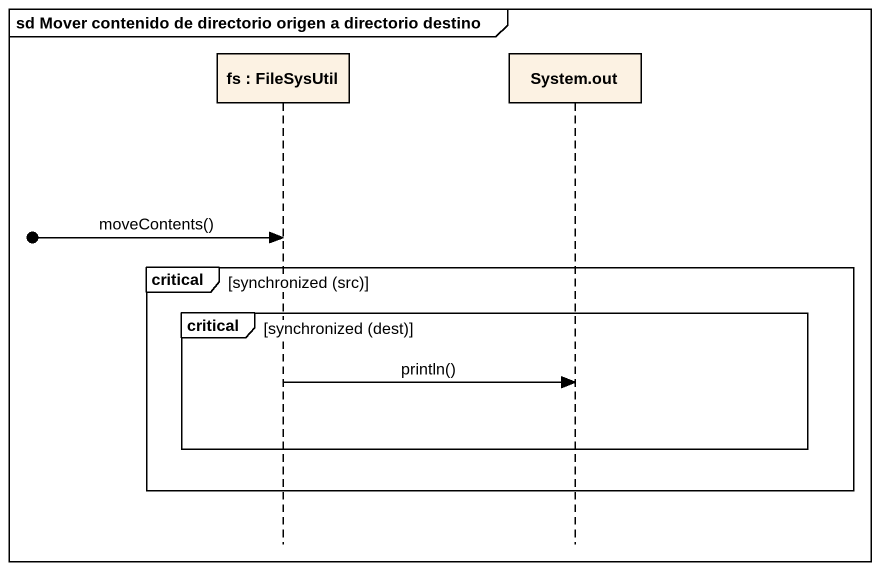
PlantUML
@startuml
mainframe sd Mover contenido de directorio origen a directorio destino
hide footbox
participant "fs : FileSysUtil" as fs
participant "System.out" as System_out

[o-> fs : moveContents()
critical synchronized (src)
  critical synchronized (dest)
    fs -> System_out : println()
  end
end
@enduml
